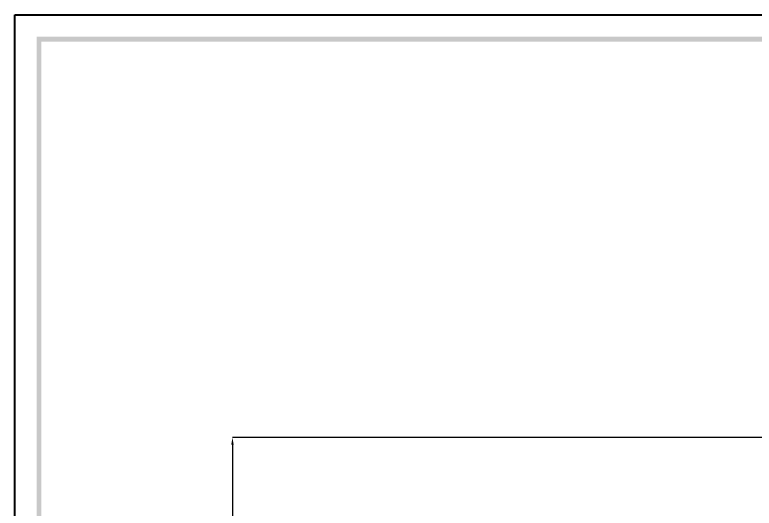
# Model space of a CAD drawing. Header units: millimetres. Extents: x 2282 to 3312, y -216 to 510.
# Drawn here: x 2281.6 to 2693.2, y 235.2 to 509.6 of the extents above; entities that cross this region are included whole.
import ezdxf

# ---------------------------------------------------------------- set-up
doc = ezdxf.new("R2010")
doc.units = ezdxf.units.MM
doc.layers.add('BODY', color=7, linetype='Continuous')
doc.styles.add('Daelim Dimension', font='')
doc.styles.get('Daelim Dimension').set_extended_font_data('나눔고딕')
doc.dimstyles.new('DEFAULT', dxfattribs={"dimscale": 2, "dimtxt": 2, "dimasz": 2, "dimexe": 0, "dimexo": 2, "dimgap": 1, "dimtad": 1, "dimdec": 1, "dimzin": 9, "dimdsep": 46, "dimtxsty": 'Daelim Dimension', "dimcen": 0.5, "dimclrd": 252, "dimclre": 252, "dimclrt": 3, "dimadec": 1, "dimazin": 0, "dimtfac": 1, "dimtdec": 1, "dimtix": 1, "dimtmove": 0, "dimatfit": 3, "dimfxl": 1, "dimtolj": 1, "dimtzin": 1, "dimlwd": 9, "dimlwe": 9, "dimarcsym": 0})

# ---------------------------------------------------------------- blocks, each defined once
blk = doc.blocks.new('*D11')
at = {"layer": 'BODY', "color": 5, "lineweight": 9, "ltscale": 0.7, "transparency": 16777216}
for p, q in [((3021.75, 274.5), (2402.76, 274.5)), ((2402.76, 270.5), (2402.76, -75.56)), ((2428.79, -79.56), (2402.76, -79.56))]:
    blk.add_line(p, q, dxfattribs=at)
at = {"layer": 'BODY', "color": 5, "ltscale": 0.7, "transparency": 16777216}
for points in [[(2402.1, 270.5), (2403.43, 270.5), (2402.76, 274.5)], [(2402.1, -75.56), (2403.43, -75.56), (2402.76, -79.56)]]:
    blk.add_solid(points, dxfattribs=at)
at = {"layer": 'Defpoints', "color": 0, "ltscale": 0.7, "transparency": 16777216}
for p in [(3025.75, 274.5), (2402.76, -79.56), (2432.79, -79.56)]:
    blk.add_point(p, dxfattribs=at)
at = {"layer": 'BODY', "color": 7, "ltscale": 0.7, "transparency": 16777216, "insert": (2389.88, 97.47), "char_height": 20, "attachment_point": 5, "rotation": 90, "style": 'Daelim Dimension'}
blk.add_mtext('\\A1;1650', dxfattribs=at)

msp = doc.modelspace()

# ---------------------------------------------------------------- linework, layer by layer
at = {"color": 2}
msp.add_lwpolyline([(2281.57, 509.62), (3312.29, 509.62), (3312.29, -216.4), (2281.57, -216.4)], close=True, dxfattribs=at)
at = {"ltscale": 0.5}
msp.add_lwpolyline([(2281.57, 509.62), (3312.29, 509.62), (3312.29, -216.4), (2281.57, -216.4)], close=True, dxfattribs=at)
at = {"color": 5, "ltscale": 40}
for points in [[(2293.8, 497.39), (2296.44, 497.39), (2293.8, -191.94), (2296.44, -189.3)], [(2295.12, 497.39), (2295.12, 494.75), (3298.74, 497.39), (3298.74, 494.75)]]:
    msp.add_trace(points, dxfattribs=at)

# ---------------------------------------------------------------- dimensions: what is measured, and where the dimension line sits
at = {"layer": 'BODY', "ltscale": 0.7}
dim = msp.add_linear_dim(base=(2402.76, -79.56), p1=(3025.75, 274.5), p2=(2432.79, -79.56), angle=90, text='1650', dimstyle='DEFAULT', override={"dimtxt": 10, "dimclrd": 5, "dimclre": 5, "dimclrt": 7}, dxfattribs=at)
dim.commit()
dim.dimension.update_dxf_attribs({"geometry": '*D11', "text_midpoint": (2389.88, 97.47)})

doc.saveas('drawing.dxf')
